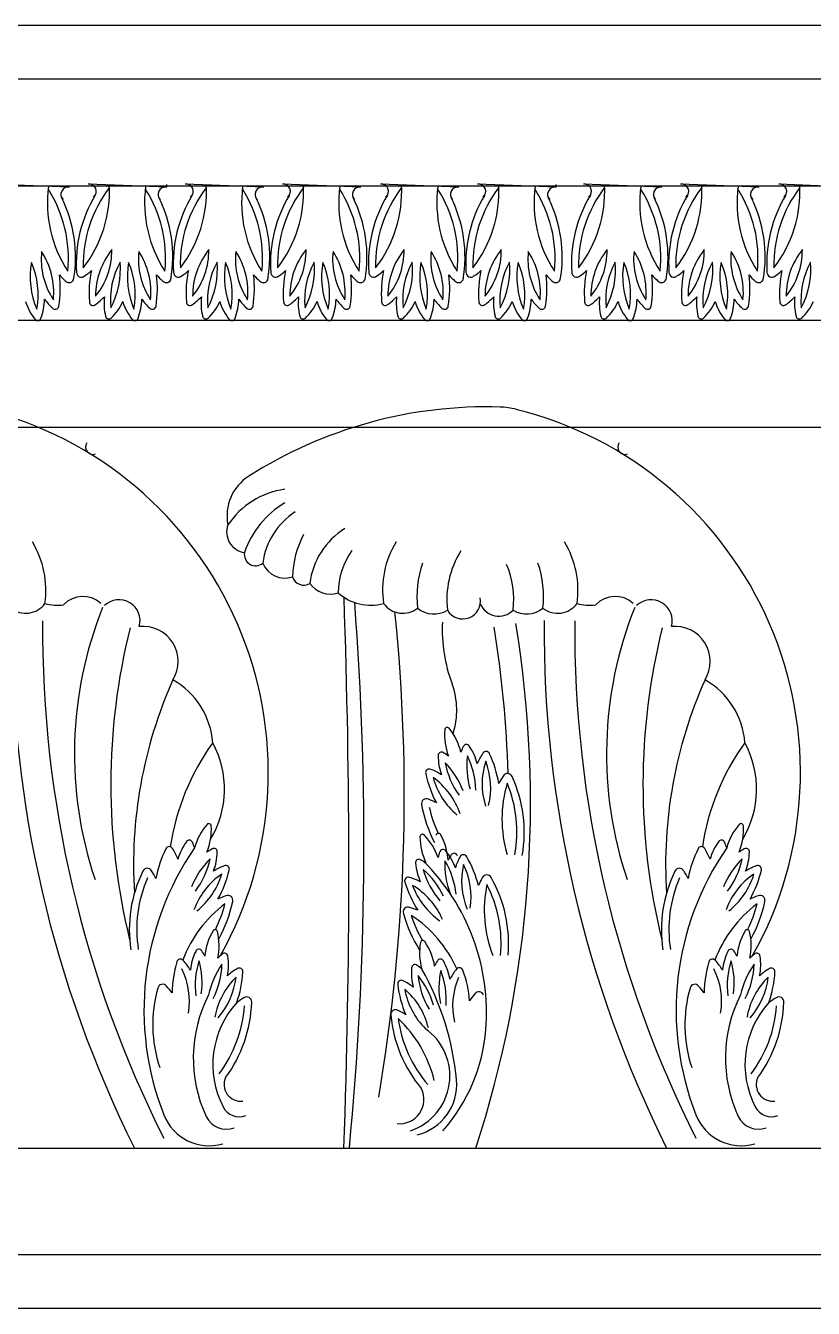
# Model space of a CAD drawing. Header units: millimetres. Extents: x 1155 to 2227, y 540 to 1342.
# Drawn here: x 1197.76 to 1205.13, y 1127.78 to 1139.79 of the extents above; entities that cross this region are included whole.
import ezdxf

# ---------------------------------------------------------------- set-up
doc = ezdxf.new("R2010")
doc.units = ezdxf.units.MM

msp = doc.modelspace()

# ---------------------------------------------------------------- linework, layer by layer
at = {"color": 0}
for p, q in [((1286.8599, 1139.79286), (1195.524, 1139.79286)), ((1286.8599, 1139.29286), (1195.524, 1139.29286)), ((1198.16774, 1138.27929), (1197.43241, 1138.30854)), ((1199.07789, 1138.27929), (1198.34255, 1138.30854)), ((1199.07789, 1138.27929), (1199.07789, 1138.30549)), ((1199.9863, 1138.27929), (1199.25097, 1138.30854)), ((1200.89645, 1138.27929), (1200.16111, 1138.30854)), ((1201.81473, 1138.27929), (1201.07939, 1138.30854)), ((1202.72488, 1138.27929), (1201.98954, 1138.30854)), ((1202.72488, 1138.27929), (1202.72488, 1138.30549)), ((1203.71538, 1138.27929), (1202.98004, 1138.30854)), ((1204.62553, 1138.27929), (1203.89019, 1138.30854)), ((1205.54381, 1138.27929), (1204.80847, 1138.30854)), ((1191.18811, 1138.29286), (1286.8599, 1138.29286)), ((1286.56671, 1137.03106), (1195.524, 1137.03106)), ((1285.37335, 1136.03106), (1195.524, 1136.03106)), ((1193.524, 1129.28421), (1284.524, 1129.28421)), ((1284.524, 1128.28421), (1195.524, 1128.28421)), ((1284.524, 1127.78421), (1195.524, 1127.78421))]:
    msp.add_line(p, q, dxfattribs=at)
for centre, radius, start, end in [((1197.36809, 1138.24108), 1.17348, 322.338153, 2.911539), ((1198.35039, 1138.24135), 0.06764, 308.808269, 96.651525), ((1198.2765, 1138.24108), 1.17348, 322.338153, 2.911539), ((1199.2588, 1138.24135), 0.06764, 308.808269, 96.651525), ((1199.18665, 1138.24108), 1.17348, 322.338153, 2.911539), ((1200.16895, 1138.24135), 0.06764, 308.808269, 96.651525), ((1200.10492, 1138.24108), 1.17348, 322.338153, 2.911539), ((1201.08722, 1138.24135), 0.06764, 308.808269, 96.651525), ((1201.01507, 1138.24108), 1.17348, 322.338153, 2.911539), ((1201.99737, 1138.24135), 0.06764, 308.808269, 96.651525), ((1202.00558, 1138.24108), 1.17348, 322.338153, 2.911539), ((1202.98788, 1138.24135), 0.06764, 308.808269, 96.651525), ((1202.91573, 1138.24108), 1.17348, 322.338153, 2.911539), ((1203.89803, 1138.24135), 0.06764, 308.808269, 96.651525), ((1203.834, 1138.24108), 1.17348, 322.338153, 2.911539), ((1204.8163, 1138.24135), 0.06764, 308.808269, 96.651525), ((1199.13378, 1138.13466), 1.17348, 172.533501, 213.106886), ((1196.95488, 1137.61656), 1.20222, 354.134464, 32.616414), ((1198.1546, 1138.21294), 0.06764, 78.793514, 226.636771), ((1196.97838, 1137.62784), 1.24608, 350.212577, 26.491345), ((1199.47643, 1137.56469), 1.24608, 148.953694, 183.710827), ((1199.49895, 1137.55158), 1.20222, 142.828625, 181.310575), ((1200.04392, 1138.13466), 1.17348, 172.533501, 213.106886), ((1197.86503, 1137.61656), 1.20222, 354.134464, 32.616414), ((1199.06475, 1138.21294), 0.06764, 78.793514, 226.636771), ((1197.88853, 1137.62784), 1.24608, 350.212577, 26.491345), ((1200.38484, 1137.56469), 1.24608, 148.953694, 183.710827), ((1200.40737, 1137.55158), 1.20222, 142.828625, 181.310575), ((1200.95234, 1138.13466), 1.17348, 172.533501, 213.106886), ((1198.77344, 1137.61656), 1.20222, 354.134464, 32.616414), ((1199.97316, 1138.21294), 0.06764, 78.793514, 226.636771), ((1198.79694, 1137.62784), 1.24608, 350.212577, 26.491345), ((1201.29499, 1137.56469), 1.24608, 148.953694, 183.710827), ((1201.31752, 1137.55158), 1.20222, 142.828625, 181.310575), ((1201.86249, 1138.13466), 1.17348, 172.533501, 213.106886), ((1199.68359, 1137.61656), 1.20222, 354.134464, 32.616414), ((1200.88331, 1138.21294), 0.06764, 78.793514, 226.636771), ((1199.70709, 1137.62784), 1.24608, 350.212577, 26.491345), ((1202.21326, 1137.56469), 1.24608, 148.953694, 183.710827), ((1202.23579, 1137.55158), 1.20222, 142.828625, 181.310575), ((1202.78076, 1138.13466), 1.17348, 172.533501, 213.106886), ((1200.60187, 1137.61656), 1.20222, 354.134464, 32.616414), ((1201.80158, 1138.21294), 0.06764, 78.793514, 226.636771), ((1200.62536, 1137.62784), 1.24608, 350.212577, 26.491345), ((1203.12341, 1137.56469), 1.24608, 148.953694, 183.710827), ((1203.14594, 1137.55158), 1.20222, 142.828625, 181.310575), ((1203.69091, 1138.13466), 1.17348, 172.533501, 213.106886), ((1201.51201, 1137.61656), 1.20222, 354.134464, 32.616414), ((1202.71173, 1138.21294), 0.06764, 78.793514, 226.636771), ((1201.53551, 1137.62784), 1.24608, 350.212577, 26.491345), ((1204.11392, 1137.56469), 1.24608, 148.953694, 183.710827), ((1204.13644, 1137.55158), 1.20222, 142.828625, 181.310575), ((1204.68142, 1138.13466), 1.17348, 172.533501, 213.106886), ((1202.50252, 1137.61656), 1.20222, 354.134464, 32.616414), ((1203.70224, 1138.21294), 0.06764, 78.793514, 226.636771), ((1202.52602, 1137.62784), 1.24608, 350.212577, 26.491345), ((1205.02407, 1137.56469), 1.24608, 148.953694, 183.710827), ((1205.04659, 1137.55158), 1.20222, 142.828625, 181.310575), ((1205.59156, 1138.13466), 1.17348, 172.533501, 213.106886), ((1203.41267, 1137.61656), 1.20222, 354.134464, 32.616414), ((1204.61239, 1138.21294), 0.06764, 78.793514, 226.636771), ((1203.43617, 1137.62784), 1.24608, 350.212577, 26.491345), ((1205.94234, 1137.56469), 1.24608, 148.953694, 183.710827), ((1205.96487, 1137.55158), 1.20222, 142.828625, 181.310575), ((1198.58976, 1137.60614), 0.6872, 173.917899, 213.454547), ((1197.31945, 1137.2968), 0.70041, 354.305939, 33.066507), ((1199.10106, 1137.26398), 0.68897, 141.194716, 180.264169), ((1197.8909, 1137.68707), 0.67331, 320.721264, 0.73762), ((1199.29803, 1137.22481), 0.74727, 151.615017, 185.582713), ((1197.88839, 1137.50907), 0.75554, 331.806464, 5.391265), ((1199.49991, 1137.60614), 0.6872, 173.917899, 213.454547), ((1198.2296, 1137.2968), 0.70041, 354.305939, 33.066507), ((1200.00947, 1137.26398), 0.68897, 141.194716, 180.264169), ((1198.79932, 1137.68707), 0.67331, 320.721264, 0.73762), ((1200.20644, 1137.22481), 0.74727, 151.615017, 185.582713), ((1198.79681, 1137.50907), 0.75554, 331.806464, 5.391265), ((1200.40832, 1137.60614), 0.6872, 173.917899, 213.454547), ((1199.13801, 1137.2968), 0.70041, 354.305939, 33.066507), ((1200.91962, 1137.26398), 0.68897, 141.194716, 180.264169), ((1199.70947, 1137.68707), 0.67331, 320.721264, 0.73762), ((1201.11659, 1137.22481), 0.74727, 151.615017, 185.582713), ((1199.70695, 1137.50907), 0.75554, 331.806464, 5.391265), ((1201.31847, 1137.60614), 0.6872, 173.917899, 213.454547), ((1200.04816, 1137.2968), 0.70041, 354.305939, 33.066507), ((1200.62774, 1137.68707), 0.67331, 320.721264, 0.73762), ((1201.83789, 1137.26398), 0.68897, 141.194716, 180.264169), ((1202.03486, 1137.22481), 0.74727, 151.615017, 185.582713), ((1200.62523, 1137.50907), 0.75554, 331.806464, 5.391265), ((1202.23674, 1137.60614), 0.6872, 173.917899, 213.454547), ((1200.96644, 1137.2968), 0.70041, 354.305939, 33.066507), ((1202.74804, 1137.26398), 0.68897, 141.194716, 180.264169), ((1201.53789, 1137.68707), 0.67331, 320.721264, 0.73762), ((1202.94501, 1137.22481), 0.74727, 151.615017, 185.582713), ((1201.53538, 1137.50907), 0.75554, 331.806464, 5.391265), ((1203.14689, 1137.60614), 0.6872, 173.917899, 213.454547), ((1201.87658, 1137.2968), 0.70041, 354.305939, 33.066507), ((1203.73855, 1137.26398), 0.68897, 141.194716, 180.264169), ((1202.5284, 1137.68707), 0.67331, 320.721264, 0.73762), ((1203.93552, 1137.22481), 0.74727, 151.615017, 185.582713), ((1202.52588, 1137.50907), 0.75554, 331.806464, 5.391265), ((1204.1374, 1137.60614), 0.6872, 173.917899, 213.454547), ((1202.86709, 1137.2968), 0.70041, 354.305939, 33.066507), ((1204.6487, 1137.26398), 0.68897, 141.194716, 180.264169), ((1203.43854, 1137.68707), 0.67331, 320.721264, 0.73762), ((1204.84567, 1137.22481), 0.74727, 151.615017, 185.582713), ((1203.43603, 1137.50907), 0.75554, 331.806464, 5.391265), ((1205.04754, 1137.60614), 0.6872, 173.917899, 213.454547), ((1203.77724, 1137.2968), 0.70041, 354.305939, 33.066507), ((1205.56697, 1137.26398), 0.68897, 141.194716, 180.264169), ((1204.35682, 1137.68707), 0.67331, 320.721264, 0.73762), ((1205.76394, 1137.22481), 0.74727, 151.615017, 185.582713), ((1204.35431, 1137.50907), 0.75554, 331.806464, 5.391265), ((1198.57122, 1137.44116), 0.77193, 169.883681, 203.126708), ((1197.12166, 1137.27588), 0.7524, 349.439058, 23.57133), ((1198.27858, 1137.48416), 0.04562, 180.140306, 310.20326), ((1197.93143, 1137.99913), 0.66642, 304.40951, 311.393385), ((1199.40204, 1137.28681), 1.05163, 168.349147, 184.310128), ((1199.48136, 1137.44116), 0.77193, 169.883681, 203.126708), ((1198.03181, 1137.27588), 0.7524, 349.439058, 23.57133), ((1199.18699, 1137.48416), 0.04562, 180.140306, 310.20326), ((1198.83984, 1137.99913), 0.66642, 304.40951, 311.393385), ((1200.31045, 1137.28681), 1.05163, 168.349147, 184.310128), ((1200.38978, 1137.44116), 0.77193, 169.883681, 203.126708), ((1198.94023, 1137.27588), 0.7524, 349.439058, 23.57133), ((1200.09714, 1137.48416), 0.04562, 180.140306, 310.20326), ((1199.74999, 1137.99913), 0.66642, 304.40951, 311.393385), ((1201.2206, 1137.28681), 1.05163, 168.349147, 184.310128), ((1201.29992, 1137.44116), 0.77193, 169.883681, 203.126708), ((1199.85037, 1137.27588), 0.7524, 349.439058, 23.57133), ((1201.01541, 1137.48416), 0.04562, 180.140306, 310.20326), ((1200.66826, 1137.99913), 0.66642, 304.40951, 311.393385), ((1202.13888, 1137.28681), 1.05163, 168.349147, 184.310128), ((1202.2182, 1137.44116), 0.77193, 169.883681, 203.126708), ((1200.76865, 1137.27588), 0.7524, 349.439058, 23.57133), ((1201.92556, 1137.48416), 0.04562, 180.140306, 310.20326), ((1201.57841, 1137.99913), 0.66642, 304.40951, 311.393385), ((1203.04903, 1137.28681), 1.05163, 168.349147, 184.310128), ((1203.12835, 1137.44116), 0.77193, 169.883681, 203.126708), ((1201.6788, 1137.27588), 0.7524, 349.439058, 23.57133), ((1202.91607, 1137.48416), 0.04562, 180.140306, 310.20326), ((1202.56892, 1137.99913), 0.66642, 304.40951, 311.393385), ((1204.03953, 1137.28681), 1.05163, 168.349147, 184.310128), ((1204.11885, 1137.44116), 0.77193, 169.883681, 203.126708), ((1202.6693, 1137.27588), 0.7524, 349.439058, 23.57133), ((1203.82622, 1137.48416), 0.04562, 180.140306, 310.20326), ((1203.47907, 1137.99913), 0.66642, 304.40951, 311.393385), ((1204.94968, 1137.28681), 1.05163, 168.349147, 184.310128), ((1205.029, 1137.44116), 0.77193, 169.883681, 203.126708), ((1203.57945, 1137.27588), 0.7524, 349.439058, 23.57133), ((1204.74449, 1137.48416), 0.04562, 180.140306, 310.20326), ((1204.39734, 1137.99913), 0.66642, 304.40951, 311.393385), ((1205.86796, 1137.28681), 1.05163, 168.349147, 184.310128), ((1197.02675, 1137.3319), 1.05396, 351.004558, 6.94786), ((1198.57474, 1137.89797), 0.66642, 221.155078, 228.138953), ((1198.16373, 1137.43237), 0.04562, 222.345203, 352.408157), ((1197.9369, 1137.3319), 1.05396, 351.004558, 6.94786), ((1199.48489, 1137.89797), 0.66642, 221.155078, 228.138953), ((1199.07388, 1137.43237), 0.04562, 222.345203, 352.408157), ((1198.84531, 1137.3319), 1.05396, 351.004558, 6.94786), ((1200.3933, 1137.89797), 0.66642, 221.155078, 228.138953), ((1199.98229, 1137.43237), 0.04562, 222.345203, 352.408157), ((1199.75546, 1137.3319), 1.05396, 351.004558, 6.94786), ((1201.30345, 1137.89797), 0.66642, 221.155078, 228.138953), ((1200.89244, 1137.43237), 0.04562, 222.345203, 352.408157), ((1200.67374, 1137.3319), 1.05396, 351.004558, 6.94786), ((1202.22172, 1137.89797), 0.66642, 221.155078, 228.138953), ((1201.81072, 1137.43237), 0.04562, 222.345203, 352.408157), ((1201.58388, 1137.3319), 1.05396, 351.004558, 6.94786), ((1203.13187, 1137.89797), 0.66642, 221.155078, 228.138953), ((1202.72087, 1137.43237), 0.04562, 222.345203, 352.408157), ((1202.57439, 1137.3319), 1.05396, 351.004558, 6.94786), ((1204.12238, 1137.89797), 0.66642, 221.155078, 228.138953), ((1203.71137, 1137.43237), 0.04562, 222.345203, 352.408157), ((1203.48454, 1137.3319), 1.05396, 351.004558, 6.94786), ((1205.03253, 1137.89797), 0.66642, 221.155078, 228.138953), ((1204.62152, 1137.43237), 0.04562, 222.345203, 352.408157), ((1197.39778, 1137.24289), 0.53677, 339.312055, 358.798967), ((1198.34209, 1137.52083), 0.49982, 215.351903, 228.138953), ((1198.12724, 1137.59409), 0.49982, 304.40951, 317.19656), ((1199.02752, 1137.19603), 0.53677, 173.749497, 193.236408), ((1198.30793, 1137.24289), 0.53677, 339.312055, 358.798967), ((1199.25224, 1137.52083), 0.49982, 215.351903, 228.138953), ((1199.03565, 1137.59409), 0.49982, 304.40951, 317.19656), ((1199.93594, 1137.19603), 0.53677, 173.749497, 193.236408), ((1199.21634, 1137.24289), 0.53677, 339.312055, 358.798967), ((1200.16065, 1137.52083), 0.49982, 215.351903, 228.138953), ((1199.9458, 1137.59409), 0.49982, 304.40951, 317.19656), ((1200.84608, 1137.19603), 0.53677, 173.749497, 193.236408), ((1200.12649, 1137.24289), 0.53677, 339.312055, 358.798967), ((1201.0708, 1137.52083), 0.49982, 215.351903, 228.138953), ((1200.86407, 1137.59409), 0.49982, 304.40951, 317.19656), ((1201.76436, 1137.19603), 0.53677, 173.749497, 193.236408), ((1201.04476, 1137.24289), 0.53677, 339.312055, 358.798967), ((1201.98907, 1137.52083), 0.49982, 215.351903, 228.138953), ((1201.77422, 1137.59409), 0.49982, 304.40951, 317.19656), ((1202.67451, 1137.19603), 0.53677, 173.749497, 193.236408), ((1201.95491, 1137.24289), 0.53677, 339.312055, 358.798967), ((1202.89922, 1137.52083), 0.49982, 215.351903, 228.138953), ((1202.76473, 1137.59409), 0.49982, 304.40951, 317.19656), ((1203.66501, 1137.19603), 0.53677, 173.749497, 193.236408), ((1202.94542, 1137.24289), 0.53677, 339.312055, 358.798967), ((1203.88973, 1137.52083), 0.49982, 215.351903, 228.138953), ((1203.67488, 1137.59409), 0.49982, 304.40951, 317.19656), ((1204.57516, 1137.19603), 0.53677, 173.749497, 193.236408), ((1203.85557, 1137.24289), 0.53677, 339.312055, 358.798967), ((1204.79988, 1137.52083), 0.49982, 215.351903, 228.138953), ((1204.59315, 1137.59409), 0.49982, 304.40951, 317.19656), ((1205.49344, 1137.19603), 0.53677, 173.749497, 193.236408), ((1198.19762, 1137.33568), 0.45817, 195.896322, 220.278176), ((1198.03383, 1137.17163), 0.03421, 222.345203, 352.408157), ((1198.3876, 1137.20786), 0.03421, 180.140306, 310.20326), ((1198.24647, 1137.39177), 0.45817, 312.270287, 336.652142), ((1199.10777, 1137.33568), 0.45817, 195.896322, 220.278176), ((1198.94398, 1137.17163), 0.03421, 222.345203, 352.408157), ((1199.29601, 1137.20786), 0.03421, 180.140306, 310.20326), ((1199.15489, 1137.39177), 0.45817, 312.270287, 336.652142), ((1200.01618, 1137.33568), 0.45817, 195.896322, 220.278176), ((1199.85239, 1137.17163), 0.03421, 222.345203, 352.408157), ((1200.20616, 1137.20786), 0.03421, 180.140306, 310.20326), ((1200.06503, 1137.39177), 0.45817, 312.270287, 336.652142), ((1200.92633, 1137.33568), 0.45817, 195.896322, 220.278176), ((1200.76254, 1137.17163), 0.03421, 222.345203, 352.408157), ((1201.12444, 1137.20786), 0.03421, 180.140306, 310.20326), ((1200.98331, 1137.39177), 0.45817, 312.270287, 336.652142), ((1201.8446, 1137.33568), 0.45817, 195.896322, 220.278176), ((1201.68082, 1137.17163), 0.03421, 222.345203, 352.408157), ((1202.03459, 1137.20786), 0.03421, 180.140306, 310.20326), ((1201.89346, 1137.39177), 0.45817, 312.270287, 336.652142), ((1202.75475, 1137.33568), 0.45817, 195.896322, 220.278176), ((1202.59097, 1137.17163), 0.03421, 222.345203, 352.408157), ((1203.02509, 1137.20786), 0.03421, 180.140306, 310.20326), ((1202.88396, 1137.39177), 0.45817, 312.270287, 336.652142), ((1203.74526, 1137.33568), 0.45817, 195.896322, 220.278176), ((1203.58147, 1137.17163), 0.03421, 222.345203, 352.408157), ((1203.93524, 1137.20786), 0.03421, 180.140306, 310.20326), ((1203.79411, 1137.39177), 0.45817, 312.270287, 336.652142), ((1204.65541, 1137.33568), 0.45817, 195.896322, 220.278176), ((1204.49162, 1137.17163), 0.03421, 222.345203, 352.408157), ((1204.85352, 1137.20786), 0.03421, 180.140306, 310.20326), ((1204.71239, 1137.39177), 0.45817, 312.270287, 336.652142), ((1197.86984, 1137.06206), 0.03136, 213.63476, 343.697714), ((1198.536, 1137.07795), 0.03136, 188.85075, 318.913704), ((1198.77998, 1137.06206), 0.03136, 213.63476, 343.697714), ((1199.44442, 1137.07795), 0.03136, 188.85075, 318.913704), ((1199.6884, 1137.06206), 0.03136, 213.63476, 343.697714), ((1200.35457, 1137.07795), 0.03136, 188.85075, 318.913704), ((1200.59854, 1137.06206), 0.03136, 213.63476, 343.697714), ((1201.27284, 1137.07795), 0.03136, 188.85075, 318.913704), ((1201.51682, 1137.06206), 0.03136, 213.63476, 343.697714), ((1202.18299, 1137.07795), 0.03136, 188.85075, 318.913704), ((1202.42697, 1137.06206), 0.03136, 213.63476, 343.697714), ((1203.1735, 1137.07795), 0.03136, 188.85075, 318.913704), ((1203.41747, 1137.06206), 0.03136, 213.63476, 343.697714), ((1204.08364, 1137.07795), 0.03136, 188.85075, 318.913704), ((1204.32762, 1137.06206), 0.03136, 213.63476, 343.697714), ((1205.00192, 1137.07795), 0.03136, 188.85075, 318.913704), ((1196.52673, 1132.80008), 3.50253, 330.719408, 76.143498), ((1202.07452, 1132.07889), 4.1453, 88.28086, 122.523708), ((1202.17745, 1135.50837), 0.71429, 76.120397, 88.28086), ((1201.50957, 1132.80008), 3.50253, 330.719408, 76.143498), ((1198.38555, 1135.84692), 0.06764, 143.392444, 291.2357), ((1203.36839, 1135.84692), 0.06764, 143.392444, 291.2357), ((1200.08236, 1135.2031), 0.43999, 122.523708, 191.154797), ((1200.28773, 1134.69364), 0.76543, 97.857888, 146.331581), ((1200.62616, 1134.58119), 0.86593, 120.776575, 161.192055), ((1200.64642, 1134.67312), 0.67467, 122.725578, 172.478879), ((1199.83325, 1135.05247), 0.19396, 160.259437, 262.061879), ((1201.12464, 1134.48201), 0.71238, 122.052832, 172.874457), ((1197.08192, 1134.50849), 0.86437, 351.677068, 31.409422), ((1201.1652, 1134.60717), 0.90971, 152.289906, 178.33493), ((1201.96322, 1134.5085), 0.86437, 148.583109, 188.315462), ((1202.06476, 1134.50849), 0.86437, 351.677068, 31.409422), ((1199.90935, 1134.84088), 0.10471, 169.277846, 310.640489), ((1201.37143, 1134.48038), 0.6874, 144.461219, 179.785876), ((1202.56531, 1134.41736), 0.86472, 148.081451, 186.421424), ((1200.18285, 1134.84152), 0.22037, 201.313065, 289.35148), ((1202.38891, 1134.44545), 0.9682, 161.005094, 186.310783), ((1201.46265, 1134.41743), 0.86472, 353.571106, 22.555404), ((1201.63906, 1134.4455), 0.9682, 353.681748, 18.987436), ((1200.36155, 1134.66534), 0.11034, 196.715073, 300.620151), ((1200.61001, 1134.70669), 0.23567, 215.337824, 288.306567), ((1200.98707, 1134.82141), 0.4543, 228.162006, 285.428804), ((1197.75643, 1134.51495), 0.22358, 231.923306, 323.948051), ((1198.05811, 1134.82128), 0.4543, 254.563726, 276.805607), ((1198.29403, 1134.20157), 0.24816, 47.485274, 137.20075), ((1201.90092, 1132.97629), 3.68744, 158.176731, 198.633462), ((1198.63147, 1134.2217), 0.19672, 343.909503, 134.189151), ((1128.62662, 1131.87511), 72.15709, 357.9425114, 2.0382012), ((1171.35083, 1132.12543), 29.57412, 354.491109, 4.396039), ((1201.28871, 1134.51505), 0.22358, 216.044479, 308.069224), ((1201.57915, 1134.52531), 0.24079, 230.680474, 301.795727), ((1201.8499, 1134.40534), 0.16695, 210.482511, 10.639893), ((1202.18768, 1134.452), 0.18785, 202.380377, 315.616994), ((1202.44883, 1134.52525), 0.24079, 238.196804, 309.312056), ((1202.73927, 1134.51495), 0.22358, 231.923306, 323.948051), ((1203.04095, 1134.82128), 0.4543, 254.563726, 276.805607), ((1203.27687, 1134.20157), 0.24816, 47.485274, 137.20075), ((1206.88376, 1132.97629), 3.68744, 158.176731, 198.633462), ((1203.61431, 1134.2217), 0.19672, 343.909503, 134.189151), ((1208.5227, 1134.15194), 10.89432, 179.62833, 206.538839), ((1208.5227, 1134.15194), 10.60765, 179.62833, 206.747588), ((1184.54215, 1132.58809), 16.76067, 350.293361, 5.876246), ((1213.50554, 1134.15194), 10.89432, 179.62833, 206.538839), ((1213.50554, 1134.15194), 10.60765, 179.62833, 206.747588), ((1204.63085, 1132.68808), 6.07603, 166.021809, 193.830123), ((1198.85604, 1133.84028), 0.32882, 328.278671, 96.205767), ((1203.10794, 1134.13807), 1.44966, 177.177641, 200.437833), ((1192.05364, 1132.51031), 10.43086, 341.985157, 9.299096), ((1192.05364, 1132.51031), 10.22434, 1.573494, 9.299096), ((1209.61369, 1132.68808), 6.07603, 166.021809, 193.830123), ((1203.83888, 1133.84028), 0.32882, 328.278671, 96.205767), ((1203.01208, 1131.93644), 4.24526, 155.937232, 183.588274), ((1198.77812, 1133.02823), 0.73241, 3.94843, 60.772691), ((1201.08422, 1133.38393), 0.71002, 341.885623, 20.437833), ((1207.99492, 1131.93644), 4.24526, 155.937232, 183.588274), ((1203.76096, 1133.02823), 0.73241, 3.94843, 60.772691), ((1202.24484, 1133.15469), 0.56533, 175.213842, 200.673773), ((1201.70418, 1133.19957), 0.02281, 106.992422, 174.227667), ((1201.70437, 1133.19963), 0.02281, 40.256542, 107.491788), ((1201.28411, 1132.85652), 0.56533, 13.810436, 39.270368), ((1201.32358, 1131.76886), 2.23809, 144.180656, 171.328305), ((1198.71343, 1132.64464), 0.90607, 328.849147, 28.620901), ((1202.26668, 1132.84341), 0.45817, 154.087827, 161.145826), ((1201.88403, 1133.03284), 0.03136, 29.818623, 159.881577), ((1201.46731, 1132.74669), 0.53677, 14.71737, 34.204281), ((1206.30642, 1131.76886), 2.23809, 144.180656, 171.328305), ((1203.69627, 1132.64464), 0.90607, 328.849147, 28.620901), ((1201.65052, 1132.96037), 0.03136, 54.602633, 184.665587), ((1202.15602, 1132.96044), 0.53677, 180.279928, 199.76684), ((1201.44235, 1132.58758), 0.45817, 53.338383, 60.396383), ((1202.64303, 1132.86201), 0.75554, 172.774338, 196.434653), ((1201.22502, 1132.62302), 0.74727, 1.038559, 26.550586), ((1202.45042, 1132.69716), 0.49982, 145.377383, 158.164433), ((1202.70438, 1132.6949), 0.67331, 161.689137, 198.007615), ((1202.06909, 1132.96464), 0.03421, 21.108179, 151.171133), ((1201.42296, 1132.65693), 0.68897, 346.264303, 21.232042), ((1201.15008, 1132.52791), 1.05163, 9.31702, 25.278002), ((1201.53659, 1132.79937), 0.03421, 63.313076, 193.37603), ((1202.53433, 1133.01009), 1.05396, 191.972431, 207.915733), ((1201.3737, 1132.36299), 0.49982, 56.319776, 69.106826), ((1201.13124, 1132.35539), 0.77193, 20.687667, 44.094581), ((1202.42566, 1133.02845), 0.7524, 190.406932, 215.831593), ((1202.26976, 1132.74565), 0.04562, 21.108179, 151.171133), ((1202.24845, 1132.93813), 0.70041, 195.273813, 229.952415), ((1201.17296, 1132.1947), 0.6872, 18.475941, 54.422421), ((1202.77821, 1132.38901), 0.66642, 145.377383, 152.361258), ((1203.39082, 1132.36467), 1.17348, 163.306027, 196.381033), ((1201.15433, 1132.24599), 1.20222, 349.577502, 22.278449), ((1201.18005, 1132.24181), 1.24608, 349.921567, 24.6787), ((1201.50859, 1132.50942), 0.04562, 63.313076, 193.37603), ((1201.29141, 1131.92757), 0.66642, 62.122951, 69.106826), ((1202.69396, 1132.72382), 1.25016, 190.366342, 207.593153), ((1202.71293, 1132.74281), 1.20715, 192.82183, 205.076946), ((1199.88427, 1131.94632), 0.56533, 139.3517, 164.811632), ((1198.93099, 1132.26751), 0.56533, 337.948295, 3.408227), ((1199.47239, 1132.29943), 0.02281, 71.13028, 138.365526), ((1199.47258, 1132.29937), 0.02281, 4.394401, 71.629646), ((1204.86711, 1131.94632), 0.56533, 139.3517, 164.811632), ((1203.91383, 1132.26751), 0.56533, 337.948295, 3.408227), ((1204.45523, 1132.29943), 0.02281, 71.13028, 138.365526), ((1204.45542, 1132.29937), 0.02281, 4.394401, 71.629646), ((1201.47201, 1132.19961), 0.02281, 111.992422, 179.227667), ((1202.01452, 1132.20203), 0.56533, 180.213842, 205.673773), ((1201.47219, 1132.19968), 0.02281, 45.256542, 112.491788), ((1201.08344, 1131.82126), 0.56533, 18.810436, 44.270368), ((1201.62176, 1132.20847), 0.02281, 96.992422, 164.227667), ((1201.62195, 1132.20849), 0.02281, 30.256542, 97.491788), ((1201.14851, 1131.94358), 0.56533, 3.810436, 29.270368), ((1201.5385, 1130.57517), 2.67345, 145.369695, 201.491396), ((1200.01037, 1131.61457), 1.05163, 153.344066, 169.305048), ((1199.10213, 1132.07328), 0.03421, 27.450935, 157.513889), ((1198.71447, 1131.81505), 0.49982, 20.457635, 33.244685), ((1199.69849, 1131.84093), 0.53677, 144.417787, 163.904698), ((1199.28878, 1132.13701), 0.03136, 18.740491, 148.803445), ((1198.90168, 1131.95684), 0.45817, 17.476242, 24.534241), ((1199.71962, 1131.68125), 0.45817, 118.225685, 125.283685), ((1199.52047, 1132.05895), 0.03136, 353.956481, 124.019435), ((1202.06341, 1131.89383), 0.45817, 159.087827, 166.145826), ((1201.6657, 1132.04919), 0.03136, 34.818623, 164.881577), ((1201.27551, 1131.72781), 0.53677, 19.71737, 39.204281), ((1206.52134, 1130.57517), 2.67345, 145.369695, 201.491396), ((1204.99321, 1131.61457), 1.05163, 153.344066, 169.305048), ((1204.08497, 1132.07328), 0.03421, 27.450935, 157.513889), ((1203.69731, 1131.81505), 0.49982, 20.457635, 33.244685), ((1204.68133, 1131.84093), 0.53677, 144.417787, 163.904698), ((1204.27162, 1132.13701), 0.03136, 18.740491, 148.803445), ((1203.88451, 1131.95684), 0.45817, 17.476242, 24.534241), ((1204.70245, 1131.68125), 0.45817, 118.225685, 125.283685), ((1204.50331, 1132.05895), 0.03136, 353.956481, 124.019435), ((1200.02505, 1131.44165), 0.77193, 134.527487, 157.934401), ((1198.7472, 1132.14564), 0.7524, 322.790476, 348.215137), ((1199.01512, 1132.07117), 0.53677, 338.855228, 358.34214), ((1201.4394, 1131.95664), 0.03136, 59.602633, 189.665587), ((1201.94297, 1132.00077), 0.53677, 185.279928, 204.76684), ((1201.26452, 1131.56713), 0.45817, 58.338383, 65.396383), ((1200.07934, 1130.55277), 1.9938, 355.416312, 45.349284), ((1202.4367, 1131.94516), 0.75554, 177.774338, 201.434653), ((1201.04492, 1131.58349), 0.74727, 6.038559, 31.550586), ((1202.11387, 1131.76005), 0.45817, 144.087827, 151.145826), ((1201.76992, 1132.01304), 0.03136, 19.818623, 149.881577), ((1202.2592, 1131.76415), 0.49982, 150.377383, 163.164433), ((1201.856, 1131.99738), 0.03421, 26.108179, 156.171133), ((1202.51239, 1131.78404), 0.67331, 166.689137, 203.007615), ((1201.23915, 1131.63453), 0.68897, 351.264303, 26.232042), ((1200.97855, 1131.48221), 1.05163, 14.31702, 30.278002), ((1205.00789, 1131.44165), 0.77193, 134.527487, 157.934401), ((1203.73004, 1132.14564), 0.7524, 322.790476, 348.215137), ((1203.99796, 1132.07117), 0.53677, 338.855228, 358.34214), ((1199.97352, 1131.32928), 1.24608, 153.943368, 188.700501), ((1198.89624, 1131.85918), 0.04562, 27.450935, 157.513889), ((1198.37937, 1131.51487), 0.66642, 26.26081, 33.244685), ((1199.97948, 1131.28202), 0.6872, 124.199647, 160.146127), ((1198.92218, 1132.0511), 0.70041, 308.669653, 343.348256), ((1199.78284, 1131.45508), 0.49982, 109.515242, 122.302292), ((1198.63811, 1132.12991), 1.05396, 330.706335, 346.649637), ((1199.6305, 1131.89526), 0.03421, 345.246038, 115.308992), ((1201.33993, 1131.78633), 0.03421, 68.313076, 198.37603), ((1201.2157, 1131.33741), 0.49982, 61.319776, 74.106826), ((1202.20565, 1132.09202), 0.7524, 195.406932, 220.831593), ((1200.97483, 1131.30871), 0.77193, 25.687667, 49.094581), ((1202.075, 1131.79672), 0.04562, 26.108179, 156.171133), ((1201.03335, 1131.19981), 1.24608, 354.921567, 29.6787), ((1204.95636, 1131.32928), 1.24608, 153.943368, 188.700501), ((1203.87908, 1131.85918), 0.04562, 27.450935, 157.513889), ((1203.36221, 1131.51487), 0.66642, 26.26081, 33.244685), ((1204.96232, 1131.28202), 0.6872, 124.199647, 160.146127), ((1203.90502, 1132.0511), 0.70041, 308.669653, 343.348256), ((1204.76568, 1131.45508), 0.49982, 109.515242, 122.302292), ((1203.62095, 1132.12991), 1.05396, 330.706335, 346.649637), ((1204.61334, 1131.89526), 0.03421, 345.246038, 115.308992), ((1199.99934, 1131.33284), 1.20222, 156.34362, 189.044566), ((1202.31552, 1132.08321), 1.05396, 196.972431, 212.915733), ((1202.037, 1131.98661), 0.70041, 200.273813, 234.952415), ((1201.03039, 1131.15227), 0.6872, 23.475941, 59.422421), ((1202.61259, 1131.48574), 0.66642, 150.377383, 157.361258), ((1203.225, 1131.51489), 1.17348, 168.306027, 201.381033), ((1201.00736, 1131.20174), 1.20222, 354.577502, 27.278449), ((1204.98218, 1131.33284), 1.20222, 156.34362, 189.044566), ((1199.85464, 1131.01781), 0.66642, 109.515242, 116.499117), ((1198.47164, 1131.84756), 1.25016, 331.028915, 348.255726), ((1199.65151, 1131.60471), 0.04562, 345.246038, 115.308992), ((1204.83748, 1131.01781), 0.66642, 109.515242, 116.499117), ((1203.45448, 1131.84756), 1.25016, 331.028915, 348.255726), ((1204.63435, 1131.60471), 0.04562, 345.246038, 115.308992), ((1200.33277, 1130.62685), 1.18084, 126.922215, 159.259502), ((1198.45314, 1131.867), 1.20715, 333.545122, 345.800238), ((1201.33732, 1131.49504), 0.04562, 68.313076, 198.37603), ((1202.49949, 1131.81194), 1.25016, 195.366342, 212.593153), ((1201.17168, 1130.89648), 0.66642, 67.122951, 74.106826), ((1202.51673, 1131.8325), 1.20715, 197.82183, 210.076946), ((1200.7192, 1130.47609), 1.18084, 24.362566, 56.699853), ((1205.31561, 1130.62685), 1.18084, 126.922215, 159.259502), ((1203.43598, 1131.867), 1.20715, 333.545122, 345.800238), ((1199.99789, 1131.03038), 0.56533, 149.3517, 174.811632), ((1199.53095, 1131.3066), 0.02281, 81.13028, 148.365526), ((1199.53114, 1131.30657), 0.02281, 14.394401, 81.629646), ((1199.00332, 1131.18115), 0.56533, 347.948295, 13.408227), ((1201.47628, 1131.2051), 0.02281, 101.992422, 169.227667), ((1201.47647, 1131.20514), 0.02281, 35.256542, 102.491788), ((1201.02792, 1130.89997), 0.56533, 8.810436, 34.270368), ((1204.98073, 1131.03038), 0.56533, 149.3517, 174.811632), ((1204.51379, 1131.3066), 0.02281, 81.13028, 148.365526), ((1204.51398, 1131.30657), 0.02281, 14.394401, 81.629646), ((1203.98616, 1131.18115), 0.56533, 347.948295, 13.408227), ((1199.83323, 1130.89433), 0.53677, 154.417787, 173.904698), ((1199.37832, 1131.11477), 0.03136, 28.740491, 158.803445), ((1199.02839, 1130.87011), 0.45817, 27.476242, 34.534241), ((1199.88176, 1130.74075), 0.45817, 128.225685, 135.283685), ((1199.62006, 1131.07812), 0.03136, 3.956481, 134.019435), ((1202.01098, 1131.11327), 0.56533, 170.213842, 195.673773), ((1204.81607, 1130.89433), 0.53677, 154.417787, 173.904698), ((1204.36116, 1131.11477), 0.03136, 28.740491, 158.803445), ((1204.01123, 1130.87011), 0.45817, 27.476242, 34.534241), ((1204.8646, 1130.74075), 0.45817, 128.225685, 135.283685), ((1204.6029, 1131.07812), 0.03136, 3.956481, 134.019435), ((1200.17968, 1130.72557), 1.05163, 163.344066, 179.305048), ((1199.20558, 1131.01959), 0.03421, 37.450935, 167.513889), ((1198.86865, 1130.69796), 0.49982, 30.457635, 43.244685), ((1200.09132, 1130.80837), 0.74727, 162.071482, 187.583509), ((1198.65351, 1130.83208), 0.75554, 352.187415, 15.84773), ((1200.22416, 1130.55782), 0.77193, 144.527487, 167.934401), ((1198.84347, 1131.02922), 0.7524, 332.790476, 358.215137), ((1199.12026, 1131.00241), 0.53677, 348.855228, 8.34214), ((1201.40198, 1130.97149), 0.03136, 49.602633, 179.665587), ((1201.16211, 1130.61825), 0.45817, 48.338383, 55.396383), ((1202.0056, 1130.80127), 0.45817, 149.087827, 156.145826), ((1201.64091, 1131.02333), 0.03136, 24.818623, 154.881577), ((1201.20084, 1130.77459), 0.53677, 9.71737, 29.204281), ((1205.16252, 1130.72557), 1.05163, 163.344066, 179.305048), ((1204.18841, 1131.01959), 0.03421, 37.450935, 167.513889), ((1203.85149, 1130.69796), 0.49982, 30.457635, 43.244685), ((1205.07416, 1130.80837), 0.74727, 162.071482, 187.583509), ((1203.63635, 1130.83208), 0.75554, 352.187415, 15.84773), ((1205.207, 1130.55782), 0.77193, 144.527487, 167.934401), ((1203.82631, 1131.02922), 0.7524, 332.790476, 358.215137), ((1204.1031, 1131.00241), 0.53677, 348.855228, 8.34214), ((1198.6179, 1130.65766), 0.67331, 350.614453, 26.932931), ((1200.207, 1130.3927), 0.6872, 134.199647, 170.146127), ((1199.03221, 1130.96649), 0.70041, 318.669653, 353.348256), ((1199.9833, 1130.52899), 0.49982, 119.515242, 132.302292), ((1198.73877, 1130.99478), 1.05396, 340.706335, 356.649637), ((1199.75684, 1130.93602), 0.03421, 355.246038, 125.308992), ((1201.27445, 1130.82103), 0.03421, 58.313076, 188.37603), ((1201.90556, 1130.9275), 0.53677, 175.279928, 194.76684), ((1200.83195, 1130.41407), 0.77193, 15.687667, 39.094581), ((1202.1801, 1130.97175), 0.7524, 185.406932, 210.831593), ((1199.20331, 1129.68265), 2.59919, 5.288598, 29.448949), ((1202.38214, 1130.787), 0.75554, 167.774338, 191.434653), ((1200.9487, 1130.6725), 0.74727, 356.038559, 21.550586), ((1202.1759, 1130.63956), 0.49982, 140.377383, 153.164433), ((1202.42869, 1130.61518), 0.67331, 156.689137, 193.007615), ((1201.81933, 1130.93926), 0.03421, 16.108179, 146.171133), ((1200.86575, 1130.58428), 1.05163, 4.31702, 20.278002), ((1203.60074, 1130.65766), 0.67331, 350.614453, 26.932931), ((1205.18984, 1130.3927), 0.6872, 134.199647, 170.146127), ((1204.01505, 1130.96649), 0.70041, 318.669653, 353.348256), ((1204.96614, 1130.52899), 0.49982, 119.515242, 132.302292), ((1203.72161, 1130.99478), 1.05396, 340.706335, 356.649637), ((1204.73967, 1130.93602), 0.03421, 355.246038, 125.308992), ((1200.19293, 1130.43821), 1.24608, 163.943368, 198.700501), ((1199.04, 1130.773), 0.04562, 37.450935, 167.513889), ((1198.59077, 1130.34416), 0.66642, 36.26081, 43.244685), ((1202.28676, 1130.94399), 1.05396, 186.972431, 202.915733), ((1201.07415, 1130.4005), 0.49982, 51.319776, 64.106826), ((1201.9957, 1130.89722), 0.70041, 190.273813, 224.952415), ((1200.85951, 1130.25035), 0.6872, 13.475941, 49.422421), ((1202.00015, 1130.70362), 0.04562, 16.108179, 146.171133), ((1205.17577, 1130.43821), 1.24608, 163.943368, 198.700501), ((1204.02284, 1130.773), 0.04562, 37.450935, 167.513889), ((1203.57361, 1130.34416), 0.66642, 36.26081, 43.244685), ((1200.62623, 1130.1274), 1.29951, 152.910131, 204.886816), ((1200.37135, 1130.06712), 0.8617, 137.746045, 207.372089), ((1198.60227, 1130.70374), 1.20715, 323.166569, 355.800238), ((1198.62387, 1130.68782), 1.25016, 323.5558, 358.255726), ((1200.12993, 1130.11083), 0.66642, 119.515242, 126.499117), ((1199.82798, 1130.65354), 0.04562, 355.246038, 125.308992), ((1202.47558, 1130.30402), 0.66642, 140.377383, 147.361258), ((1205.60907, 1130.1274), 1.29951, 152.910131, 204.886816), ((1205.35418, 1130.06712), 0.8617, 137.746045, 207.372089), ((1203.58511, 1130.70374), 1.20715, 323.166569, 355.800238), ((1203.6067, 1130.68782), 1.25016, 323.5558, 358.255726), ((1205.11277, 1130.11083), 0.66642, 119.515242, 126.499117), ((1204.81082, 1130.65354), 0.04562, 355.246038, 125.308992), ((1201.22129, 1130.53462), 0.04562, 58.313076, 188.37603), ((1202.42084, 1130.64489), 1.25016, 185.366342, 220.066268), ((1200.95423, 1129.97392), 0.66642, 57.122951, 64.106826), ((1200.43562, 1129.63849), 1.18084, 13.728819, 46.699853), ((1202.44138, 1130.66216), 1.20715, 187.82183, 220.455499), ((1201.18845, 1129.96002), 0.54106, 288.623766, 54.840761), ((1200.45011, 1130.52304), 1.62184, 318.426987, 355.416312), ((1199.77153, 1129.87996), 0.15625, 155.333169, 276.968058), ((1201.31256, 1129.8779), 0.48092, 283.413308, 5.288598), ((1204.75437, 1129.87996), 0.15625, 155.333169, 276.968058), ((1201.2593, 1129.7405), 0.22778, 264.045395, 25.958529), ((1199.75813, 1129.74964), 0.17117, 207.372089, 290.654405), ((1204.74097, 1129.74964), 0.17117, 207.372089, 290.654405), ((1199.47551, 1129.76289), 0.4563, 201.491396, 286.105238), ((1199.63432, 1129.66725), 0.20606, 204.886816, 291.503542), ((1204.45835, 1129.76289), 0.4563, 201.491396, 286.105238), ((1204.61716, 1129.66725), 0.20606, 204.886816, 291.503542)]:
    msp.add_arc(centre, radius, start, end, dxfattribs=at)

doc.saveas('drawing.dxf')
